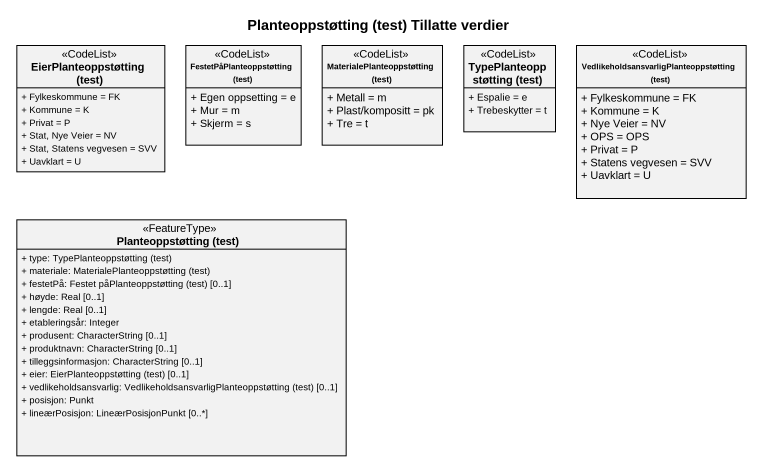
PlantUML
@startuml
title Planteoppstøtting (test) Tillatte verdier
hide circle
hide empty members
skinparam classAttributeIconSize 0
class "EierPlanteoppstøtting (test)" as EierPlanteoppstøtting_test <<CodeList>> {
  + Fylkeskommune = FK
  + Kommune = K
  + Privat = P
  + Stat, Nye Veier = NV
  + Stat, Statens vegvesen = SVV
  + Uavklart = U
}
class "FestetPåPlanteoppstøtting (test)" as FestetPåPlanteoppstøtting <<CodeList>> {
  + Egen oppsetting = e
  + Mur = m
  + Skjerm = s
}
class "MaterialePlanteoppstøtting (test)" as MaterialePlanteoppstøtting <<CodeList>> {
  + Metall = m
  + Plast/kompositt = pk
  + Tre = t
}
class "TypePlanteoppstøtting (test)" as TypePlanteoppstøtting_test <<CodeList>> {
  + Espalie = e
  + Trebeskytter = t
}
class "VedlikeholdsansvarligPlanteoppstøtting (test)" as VedlikeholdsansvarligPlanteo <<CodeList>> {
  + Fylkeskommune = FK
  + Kommune = K
  + Nye Veier = NV
  + OPS = OPS
  + Privat = P
  + Statens vegvesen = SVV
  + Uavklart = U
}
class "Planteoppstøtting (test)" as Planteoppstøtting_test <<FeatureType>> {
  {field} + type: TypePlanteoppstøtting (test)
  {field} + materiale: MaterialePlanteoppstøtting (test)
  {field} + festetPå: Festet påPlanteoppstøtting (test) [0..1]
  + høyde: Real [0..1]
  + lengde: Real [0..1]
  + etableringsår: Integer
  + produsent: CharacterString [0..1]
  + produktnavn: CharacterString [0..1]
  + tilleggsinformasjon: CharacterString [0..1]
  {field} + eier: EierPlanteoppstøtting (test) [0..1]
  {field} + vedlikeholdsansvarlig: VedlikeholdsansvarligPlanteoppstøtting (test) [0..1]
  + posisjon: Punkt
  + lineærPosisjon: LineærPosisjonPunkt [0..*]
}
@enduml
